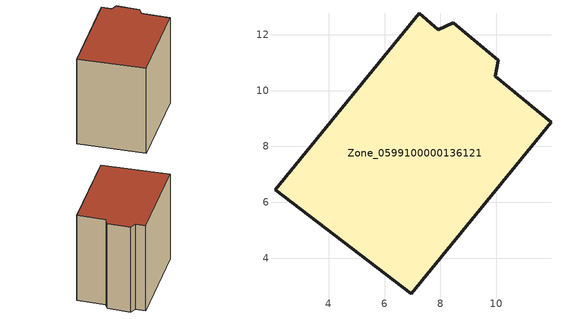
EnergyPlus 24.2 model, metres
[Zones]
Zone_0599100000136121
 floor ground (C_G): 6.96,2.73 2.08,6.45 7.24,12.76 7.92,12.18 8.46,12.42 10.07,11.08 9.96,10.52 11.96,8.86 z0
 wall outside (C_F): 10.07,11.08 8.46,12.42 7.92,12.18 7.24,12.76 2.08,6.45 6.96,2.73 11.96,8.86 9.96,10.52 10.07,11.08 z0:8.81
 roof outside (C_R): 6.96,2.73 11.96,8.86 9.96,10.52 10.07,11.08 8.46,12.42 7.92,12.18 7.24,12.76 2.08,6.45 z8.81
[BUILDING]
Pand.0599100000136121: North Axis=0; Terrain=City; Loads Convergence Tolerance Value=0.04; Temperature Convergence Tolerance Value=0.4; Solar Distribution=FullExterior; Maximum Number of Warmup Days=25; Minimum Number of Warmup Days=1
[Site:Location]
Rotterdam.The.Hague.AP_ZH_NLD Design_Conditions: Latitude=51.96; Longitude=4.45; Time Zone=1; Elevation=-4.5
[SITE:GROUNDTEMPERATURE:BUILDINGSURFACE]
18, 18, 18, 18, 18, 18, 18, 18, 18, 18, 18, 18
[MATERIAL] Thermal Absorptance=0.9; Solar Absorptance=0.7; Visible Absorptance=0.7
Name | Roughness | Thickness | Conductivity | Density | Specific Heat
G.TI.1946-1964 | MediumSmooth | 0.15 | 1 | 540 | 1210
F.TI.1946-1964 | Rough | 0.3 | 0.857143 | 1920 | 840
R.TI.1946-1964 | MediumRough | 0.2 | 0.277778 | 1500 | 1000
[CONSTRUCTION]
C_G: G.TI.1946-1964
C_F: F.TI.1946-1964
C_R: R.TI.1946-1964
[ZONE]
Zone_0599100000136121: Type=1; Multiplier=1; Ceiling Height=Autocalculate; Volume=Autocalculate; Floor Area=autocalculate; Part of Total Floor Area=Yes
[ZONEINFILTRATION:DESIGNFLOWRATE]
Infil_Zone_0599100000136121: Zone or ZoneList or Space or SpaceList=Zone_0599100000136121; Schedule=AlwaysOn; Design Flow Rate Calculation Method=Flow/Area; Flow Rate per Floor Area=0.003; Constant Term Coefficient=1; Temperature Term Coefficient=0; Velocity Term Coefficient=0; Velocity Squared Term Coefficient=0
[HVACTEMPLATE:ZONE:IDEALLOADSAIRSYSTEM]
Zone_0599100000136121: Maximum Heating Supply Air Temperature=50; Minimum Cooling Supply Air Temperature=13; Maximum Heating Supply Air Humidity Ratio=0.0156; Minimum Cooling Supply Air Humidity Ratio=0.0077; Heating Limit=NoLimit; Cooling Limit=NoLimit; Dehumidification Control Type=ConstantSensibleHeatRatio; Cooling Sensible Heat Ratio=0.7; Dehumidification Setpoint=60; Humidification Control Type=None; Humidification Setpoint=30; Outdoor Air Method=None; Outdoor Air Flow Rate per Person=0.00944; Outdoor Air Flow Rate per Zone Floor Area=0; Outdoor Air Flow Rate per Zone=0; Demand Controlled Ventilation Type=None; Outdoor Air Economizer Type=NoEconomizer; Heat Recovery Type=None; Sensible Heat Recovery Effectiveness=0.7; Latent Heat Recovery Effectiveness=0.65
[ZONECONTROL:THERMOSTAT]
ThermostatControl_Zone_0599100000136121: Zone or ZoneList=Zone_0599100000136121; Control Type Schedule=DualSetpointControlType; Control 1=Thermostat_Zone_0599100000136121; Temperature Difference Between Cutout And Setpoint=0
[THERMOSTATSETPOINT:DUALSETPOINT]
Thermostat_Zone_0599100000136121: Heating Setpoint Temperature Schedule=HeatingSetpoint_Zone_0599100000136121; Cooling Setpoint Temperature Schedule=CoolingSetpoint_Zone_0599100000136121
[SCHEDULE:COMPACT]
HeatingSetpoint_Zone_0599100000136121: Through: 12/31, For: AllDays, Until: 24:00, 21
CoolingSetpoint_Zone_0599100000136121: Through: 12/31, For: AllDays, Until: 24:00, 24
DualSetpointControlType: Through: 12/31, For: AllDays, Until: 24:00, 4
AlwaysOn: Through: 12/31, For: AllDays, Until: 24:00, 1
